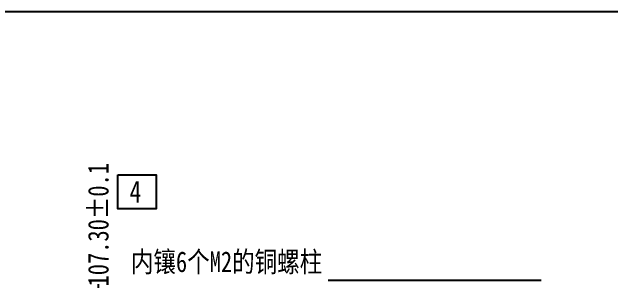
# Model space of a CAD drawing. Header units: inches. Extents: x 1466 to 2567, y -36 to 323.
# Drawn here: x 2305 to 2479.2, y 244.8 to 322.8 of the extents above; entities that cross this region are included whole.
import ezdxf

# ---------------------------------------------------------------- set-up
doc = ezdxf.new("R2010")
doc.units = ezdxf.units.IN
doc.header["$LTSCALE"] = 0.909449
doc.header["$MEASUREMENT"] = 0
doc.header["$PDMODE"] = 3
doc.header["$PDSIZE"] = 0.3125
doc.linetypes.add('PHANTOM', pattern=[0.8, 0.45, -0.05, 0.1, -0.05, 0.1, -0.05])
doc.layers.get('0').update_dxf_attribs({"linetype": 'CONTINUOUS'})
doc.layers.get('Defpoints').update_dxf_attribs({"linetype": 'CONTINUOUS'})
doc.layers.add('DEFAULT_3', color=7, linetype='PHANTOM')
doc.layers.add('文字', color=4, linetype='CONTINUOUS')
doc.styles.get("Standard").update_dxf_attribs({"font": 'txt', "width": 0.8})
doc.dimstyles.get("Standard").update_dxf_attribs({"dimtxt": 6, "dimasz": 4.5, "dimexe": 1, "dimexo": 1, "dimgap": 0.09, "dimtad": 0, "dimzin": 1, "dimdsep": 46, "dimtxsty": 'STANDARD', "dimcen": 0.09, "dimclrd": 5, "dimclre": 5, "dimclrt": 1, "dimadec": 0, "dimazin": 0, "dimtp": 0.01, "dimtm": 0.01, "dimtfac": 1, "dimtofl": 0, "dimtmove": 0, "dimatfit": 3, "dimfxl": 1, "dimtolj": 1, "dimtzin": 4, "dimarcsym": 0})

# ---------------------------------------------------------------- blocks, each defined once
blk = doc.blocks.new('*D20')
at = {"layer": 'DEFAULT_3', "color": 3, "linetype": 'ByBlock', "lineweight": -2}
for p, q in [((2330.16, 239.07), (2330.16, 243.57)), ((2338.93, 239.07), (2329.16, 239.07)), ((2330.16, 136.27), (2330.16, 234.57)), ((2330.04, 131.77), (2329.16, 131.77))]:
    blk.add_line(p, q, dxfattribs=at)
at = {"layer": 'DEFAULT_3', "color": 3, "linetype": 'ByBlock'}
for points in [[(2329.41, 234.57), (2330.91, 234.57), (2330.16, 239.07)], [(2329.41, 136.27), (2330.91, 136.27), (2330.16, 131.77)]]:
    blk.add_solid(points, dxfattribs=at)
at = {"layer": 'Defpoints', "color": 0, "linetype": 'ByBlock'}
for p in [(2330.16, 239.07), (2339.93, 239.07), (2331.04, 131.77)]:
    blk.add_point(p, dxfattribs=at)
at = {"layer": 'DEFAULT_3', "color": 3, "linetype": 'ByBlock', "insert": (2330.16, 260.86), "char_height": 6, "attachment_point": 5, "rotation": 90}
blk.add_mtext('\\A1;107.30%%P0.1', dxfattribs=at)

msp = doc.modelspace()

# ---------------------------------------------------------------- linework, layer by layer
at = {"color": 7, "linetype": 'Continuous'}
msp.add_line((2396.942, 244.772), (2458.942, 244.772), dxfattribs=at)
for points in [[(2060.561, -35.638), (2567.457, -35.638), (2567.457, 322.773), (2060.561, 322.773)], [(2335.835, 275.379), (2346.927, 275.379), (2346.927, 265.483), (2335.835, 265.483)]]:
    msp.add_lwpolyline(points, close=True)

# ---------------------------------------------------------------- texts
at = {"color": 2, "linetype": 'Continuous', "insert": (2342.648, 273.625), "char_height": 6.3, "width": 63.00787, "attachment_point": 3, "line_spacing_factor": 0.9}
msp.add_mtext('{\\fSimSun|b0|i0|c134|p2;4}', dxfattribs=at)
at = {"layer": '文字', "lineweight": 0, "insert": (2339.615, 253.089), "char_height": 6, "width": 98.60204, "attachment_point": 1}
msp.add_mtext('{\\fSimSun|b0|i0|c134|p54;\\C3;内镶6个M2的铜螺柱}', dxfattribs=at)

# ---------------------------------------------------------------- dimensions: what is measured, and where the dimension line sits
at = {"layer": 'DEFAULT_3', "linetype": 'ByBlock'}
dim = msp.add_linear_dim(base=(2330.163, 239.072), p1=(2331.039, 131.772), p2=(2339.932, 239.072), angle=90, text='<>%%P0.1', dimstyle='STANDARD', override={"dimclrd": 3, "dimclre": 3, "dimclrt": 3, "dimtfillclr": 256}, dxfattribs=at)
dim.commit()
dim.dimension.update_dxf_attribs({"geometry": '*D20', "text_midpoint": (2330.163, 260.862), "dimtype": 160})

doc.saveas('drawing.dxf')
